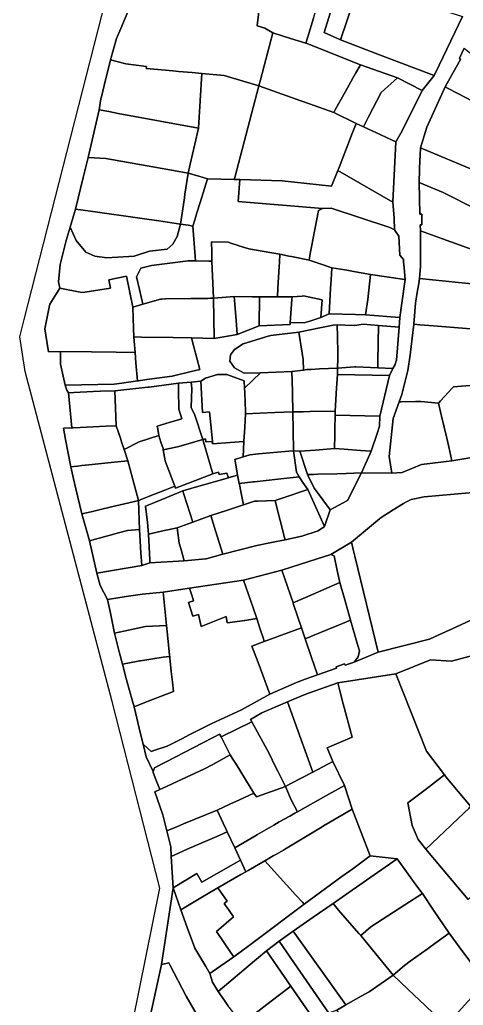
# Model space of a CAD drawing. Header units: inches. Extents: x 469561 to 471650, y 1000291 to 1003909.
# Drawn here: x 469951.7 to 470088.2, y 1001347.5 to 1001650.4 of the extents above; entities that cross this region are included whole.
import ezdxf

# ---------------------------------------------------------------- set-up
doc = ezdxf.new("R2010")
doc.units = ezdxf.units.IN
doc.header["$MEASUREMENT"] = 0
doc.layers.add('Gulele_10_08_New_Parcel', color=7, linetype='Continuous')

msp = doc.modelspace()

# ---------------------------------------------------------------- linework, layer by layer
at = {"layer": 'Gulele_10_08_New_Parcel'}
for points in [[(470045.3805, 1001646.4654), (470051.6345, 1001666.6238), (470052.2853, 1001668.7214), (470050.0815, 1001669.4051), (470047.9727, 1001670.0593), (470048.6618, 1001672.5565), (470048.9993, 1001673.7793), (470047.0043, 1001674.3328), (470045.7273, 1001674.6871), (470045.8158, 1001675.2166), (470047.015, 1001682.3926), (470049.2366, 1001681.8157), (470059.3911, 1001679.179), (470056.419, 1001673.1226), (470055.8382, 1001671.9391), (470058.3185, 1001671.2017), (470057.1242, 1001666.2566), (470055.9747, 1001661.4967), (470055.1293, 1001658.0793), (470054.1031, 1001655.0307), (470050.4753, 1001644.2532)], [(470039.7603, 1001643.1545), (470040.3658, 1001645.138), (470042.1121, 1001650.8593), (470047.9727, 1001670.0593), (470050.0815, 1001669.4051), (470052.2853, 1001668.7214), (470051.6345, 1001666.6238), (470045.3805, 1001646.4654), (470050.4753, 1001644.2532), (470062.4077, 1001639.6277), (470073.0172, 1001635.6121), (470079.2338, 1001633.2592), (470075.5893, 1001628.6793), (470067.9162, 1001632.4965), (470056.5396, 1001636.5397), (470040.4206, 1001642.9421)], [(470050.4753, 1001644.2532), (470054.1031, 1001655.0307), (470055.1293, 1001658.0793), (470055.9747, 1001661.4967), (470057.793, 1001660.9217), (470062.5038, 1001659.4321), (470087.9693, 1001651.3793), (470080.7851, 1001636.4771), (470079.2338, 1001633.2592), (470073.0172, 1001635.6121), (470062.4077, 1001639.6277)], [(470025.2807, 1001630.0619), (470025.7904, 1001631.9689), (470029.6494, 1001646.4069), (470035.0668, 1001644.6643), (470039.7603, 1001643.1545), (470040.4206, 1001642.9421), (470056.5396, 1001636.5397), (470055.4587, 1001634.6159), (470055.131, 1001634.0326), (470054.3744, 1001632.6859), (470051.9316, 1001628.3382), (470048.8619, 1001622.8746), (470048.3295, 1001621.9271), (470039.1478, 1001625.1677), (470038.1814, 1001625.5088)], [(470082.6625, 1001629.7179), (470085.1227, 1001634.1462), (470087.372, 1001638.195), (470086.9909, 1001638.623), (470088.4497, 1001641.6698), (470097.7011, 1001634.2831), (470102.9376, 1001631.8663), (470102.0808, 1001629.9923), (470098.9472, 1001623.1384), (470098.2445, 1001621.6013), (470089.1321, 1001626.3479), (470083.527, 1001629.2676)], [(469976.1593, 1001622.6793), (469976.7193, 1001626.0793), (469976.873, 1001626.6941), (469977.7431, 1001630.1751), (469979.7105, 1001638.0461), (469984.0245, 1001636.9676), (469984.358, 1001636.8842), (469990.7034, 1001635.9959), (469990.617, 1001635.3783), (469996.5842, 1001634.8573), (469998.8169, 1001634.6624), (470000.5494, 1001634.5111), (470004.7973, 1001634.1403), (470007.7223, 1001633.8849), (470006.7513, 1001617.1064), (469981.9923, 1001621.6167), (469979.1284, 1001622.1384)], [(470048.3295, 1001621.9271), (470048.8619, 1001622.8746), (470051.9316, 1001628.3382), (470054.3744, 1001632.6859), (470055.131, 1001634.0326), (470055.4587, 1001634.6159), (470056.5396, 1001636.5397), (470067.9162, 1001632.4965), (470062.9421, 1001628.0282), (470059.0491, 1001620.5085), (470057.4933, 1001617.5032), (470055.2591, 1001618.5375), (470054.8856, 1001618.7202), (470048.5986, 1001621.7955)], [(470003.5686, 1001603.2285), (470004.1995, 1001605.9794), (470005.6168, 1001612.1594), (470006.7513, 1001617.1064), (470007.7223, 1001633.8849), (470014.6593, 1001633.2793), (470025.2807, 1001630.0619), (470017.8793, 1001601.8793), (470017.6695, 1001601.3005), (470009.463, 1001601.5146), (470006.8705, 1001602.2684)], [(470057.4933, 1001617.5032), (470059.0491, 1001620.5085), (470062.9421, 1001628.0282), (470067.9162, 1001632.4965), (470075.5893, 1001628.6793), (470069.4198, 1001616.2779), (470067.4614, 1001612.8883), (470066.3547, 1001613.4007), (470062.8047, 1001615.0442)], [(470017.6695, 1001601.3005), (470017.8793, 1001601.8793), (470025.2807, 1001630.0619), (470038.1814, 1001625.5088), (470039.1478, 1001625.1677), (470048.3295, 1001621.9271), (470048.5986, 1001621.7955), (470054.8856, 1001618.7202), (470055.2591, 1001618.5375), (470054.0551, 1001615.4393), (470049.7839, 1001604.4481), (470049.6099, 1001604.0003), (470047.6593, 1001599.2793), (470032.5165, 1001600.9132), (470019.4949, 1001601.2529)], [(470075.0762, 1001611.0541), (470077.0231, 1001617.3648), (470082.6625, 1001629.7179), (470083.527, 1001629.2676), (470089.1321, 1001626.3479), (470098.2445, 1001621.6013), (470101.6668, 1001619.8185), (470111.3508, 1001614.7741), (470121.4739, 1001609.501), (470124.4211, 1001607.9658), (470106.8315, 1001597.6269), (470104.8891, 1001598.4482), (470101.7186, 1001599.7888), (470096.3565, 1001602.0561), (470091.1929, 1001604.2394), (470090.2149, 1001604.6529), (470076.9916, 1001610.2442)], [(469972.792, 1001608.0909), (469976.1593, 1001622.6793), (469979.1284, 1001622.1384), (469981.9923, 1001621.6167), (470006.7513, 1001617.1064), (470005.6168, 1001612.1594), (470004.1995, 1001605.9794), (470003.5686, 1001603.2285), (469997.3383, 1001604.347), (469984.5997, 1001606.6339), (469978.2193, 1001607.7793)], [(470049.6099, 1001604.0003), (470049.7839, 1001604.4481), (470054.0551, 1001615.4393), (470055.2591, 1001618.5375), (470057.4933, 1001617.5032), (470062.8047, 1001615.0442), (470066.3547, 1001613.4007), (470067.4614, 1001612.8883), (470066.4822, 1001594.2836)], [(470074.6062, 1001600.3795), (470074.6893, 1001604.3793), (470074.7175, 1001604.8666), (470074.9501, 1001608.8784), (470075.0762, 1001611.0541), (470076.9916, 1001610.2442), (470090.2149, 1001604.6529), (470091.1929, 1001604.2394), (470096.3565, 1001602.0561), (470101.7186, 1001599.7888), (470104.8891, 1001598.4482), (470106.8315, 1001597.6269), (470106.2714, 1001596.3708), (470102.1319, 1001587.0865), (470097.1328, 1001589.6194), (470092.1489, 1001592.1446), (470081.9912, 1001597.2912)], [(469968.9101, 1001592.2033), (469971.2708, 1001601.8649), (469972.792, 1001608.0909), (469978.2193, 1001607.7793), (469984.5997, 1001606.6339), (469997.3383, 1001604.347), (470003.5686, 1001603.2285), (470002.59, 1001596.7876), (470002.4138, 1001595.6284), (470001.1927, 1001587.5915), (469994.5019, 1001588.5473), (469989.4476, 1001589.2694), (469973.5062, 1001591.5467)], [(470001.1927, 1001587.5915), (470002.4138, 1001595.6284), (470002.59, 1001596.7876), (470003.5686, 1001603.2285), (470006.8705, 1001602.2684), (470009.463, 1001601.5146), (470007.241, 1001594.2459), (470006.2549, 1001591.0205), (470005.7113, 1001589.2422), (470005.0189, 1001586.9773), (470003.6104, 1001587.2034)], [(470005.0189, 1001586.9773), (470005.7113, 1001589.2422), (470006.2549, 1001591.0205), (470007.241, 1001594.2459), (470009.463, 1001601.5146), (470017.6695, 1001601.3005), (470019.4949, 1001601.2529), (470018.9556, 1001594.5092), (470044.8988, 1001592.3987), (470043.6279, 1001591.7909), (470042.5199, 1001585.8886), (470041.5287, 1001580.6083), (470041.132, 1001578.4954), (470040.7547, 1001576.4854), (470039.8761, 1001576.6641), (470035.402, 1001577.5741), (470034.5043, 1001577.7567), (470033.2435, 1001578.0132), (470031.7585, 1001578.3152), (470028.7193, 1001578.8417), (470022.1925, 1001579.9723), (470019.1658, 1001580.9452), (470018.9724, 1001581.0073), (470017.041, 1001581.6281), (470015.8654, 1001582.006), (470010.7434, 1001582.0814), (470010.7534, 1001581.6908), (470010.8121, 1001579.4039), (470010.8941, 1001576.2062), (470009.9688, 1001576.2163), (470005.8472, 1001576.261)], [(470018.9556, 1001594.5092), (470019.4949, 1001601.2529), (470032.5165, 1001600.9132), (470047.6593, 1001599.2793), (470049.6099, 1001604.0003), (470066.4822, 1001594.2836), (470066.9081, 1001589.5232), (470067.0557, 1001585.8234), (470065.5639, 1001586.4865), (470047.6062, 1001592.4539), (470044.8988, 1001592.3987)], [(470074.6062, 1001600.3795), (470081.9912, 1001597.2912), (470092.1489, 1001592.1446), (470097.1328, 1001589.6194), (470102.1319, 1001587.0865), (470101.8914, 1001586.5632), (470097.6604, 1001577.3588), (470092.9244, 1001579.0558), (470092.0863, 1001579.3561), (470081.8386, 1001583.0281), (470075.009, 1001585.4753), (470074.9582, 1001587.3534), (470075.4572, 1001587.3917), (470075.423, 1001590.6305), (470074.8691, 1001590.6514)], [(470040.7547, 1001576.4854), (470041.132, 1001578.4954), (470041.5287, 1001580.6083), (470042.5199, 1001585.8886), (470043.6279, 1001591.7909), (470044.8988, 1001592.3987), (470047.6062, 1001592.4539), (470065.5639, 1001586.4865), (470067.0557, 1001585.8234), (470068.3266, 1001583.8342), (470068.6762, 1001578.0641), (470069.7969, 1001576.7137), (470069.8609, 1001575.9471), (470070.0084, 1001574.1819), (470070.3093, 1001570.5793), (470069.5437, 1001570.686), (470059.6517, 1001572.0651), (470053.9331, 1001573.1373), (470053.4632, 1001573.2254), (470051.7197, 1001573.5104), (470047.7167, 1001574.1647), (470043.9167, 1001575.4314), (470043.2265, 1001575.6615)], [(469967.2665, 1001586.597), (469968.9101, 1001592.2033), (469973.5062, 1001591.5467), (469989.4476, 1001589.2694), (469994.5019, 1001588.5473), (470001.1927, 1001587.5915), (470000.1428, 1001583.779), (469998.8167, 1001581.4583), (469997.1038, 1001579.9112), (469991.6337, 1001579.3034), (469987.5423, 1001577.8949), (469986.9477, 1001577.6902), (469978.5937, 1001577.259), (469974.8364, 1001577.701), (469972.1289, 1001578.9166), (469969.1452, 1001582.5081)], [(469963.7055, 1001569.8174), (469964.2231, 1001575.1378), (469966.062, 1001582.5092), (469967.2665, 1001586.597), (469969.1452, 1001582.5081), (469972.1289, 1001578.9166), (469974.8364, 1001577.701), (469978.5937, 1001577.259), (469986.9477, 1001577.6902), (469987.5423, 1001577.8949), (469991.6337, 1001579.3034), (469997.1038, 1001579.9112), (469998.8167, 1001581.4583), (470000.1428, 1001583.779), (470001.1927, 1001587.5915), (470003.6104, 1001587.2034), (470005.0189, 1001586.9773), (470005.8472, 1001576.261), (470003.9644, 1001576.2815), (470003.5947, 1001576.2362), (469992.2894, 1001574.8504), (469988.9752, 1001574.0218), (469987.6947, 1001571.3855), (469988.5617, 1001567.5195), (469989.585, 1001562.9561), (469986.5893, 1001562.0793), (469984.6065, 1001571.6115), (469979.125, 1001570.4713), (469979.658, 1001567.9092), (469971.737, 1001566.7041), (469970.8224, 1001566.5649), (469964.0434, 1001567.9207)], [(470074.7405, 1001570.9068), (470075.0762, 1001574.6664), (470075.009, 1001585.4753), (470081.8386, 1001583.0281), (470092.0863, 1001579.3561), (470092.9244, 1001579.0558), (470097.6604, 1001577.3588), (470098.7549, 1001576.9666), (470097.2989, 1001574.7067), (470094.575, 1001568.7893), (470088.929, 1001569.3921), (470086.7703, 1001569.6225)], [(470010.7434, 1001582.0814), (470015.8654, 1001582.006), (470017.041, 1001581.6281), (470018.9724, 1001581.0073), (470019.1658, 1001580.9452), (470022.1925, 1001579.9723), (470028.7193, 1001578.8417), (470031.7585, 1001578.3152), (470031.6159, 1001575.831), (470031.5365, 1001574.4497), (470031.164, 1001567.9624), (470031.005, 1001565.1928), (470028.2558, 1001565.2009), (470025.5067, 1001565.2091), (470024.3312, 1001565.2205), (470023.1731, 1001565.2317), (470017.7484, 1001565.2844), (470013.9948, 1001564.9867), (470011.3793, 1001564.7793), (470010.8941, 1001576.2062), (470010.8121, 1001579.4039), (470010.7534, 1001581.6908)], [(470031.005, 1001565.1928), (470031.164, 1001567.9624), (470031.5365, 1001574.4497), (470031.6159, 1001575.831), (470031.7585, 1001578.3152), (470033.2435, 1001578.0132), (470034.5043, 1001577.7567), (470035.402, 1001577.5741), (470039.8761, 1001576.6641), (470040.7547, 1001576.4854), (470043.2265, 1001575.6615), (470043.9167, 1001575.4314), (470047.7167, 1001574.1647), (470047.5115, 1001570.412), (470047.3699, 1001567.823), (470046.9432, 1001560.0197), (470044.4127, 1001558.882), (470044.7893, 1001564.3052), (470039.0593, 1001565.4793), (470038.6656, 1001565.4458), (470035.5293, 1001565.1793), (470034.8781, 1001565.1812)], [(469987.6947, 1001571.3855), (469988.9752, 1001574.0218), (469992.2894, 1001574.8504), (470003.5947, 1001576.2362), (470003.9644, 1001576.2815), (470005.8472, 1001576.261), (470009.9688, 1001576.2163), (470010.8941, 1001576.2062), (470011.3793, 1001564.7793), (470010.3149, 1001564.7639), (470009.5971, 1001564.7534), (470006.0931, 1001564.7026), (470005.6856, 1001564.6967), (470004.4879, 1001564.6793), (470004.4205, 1001564.6783), (469996.5955, 1001564.5647), (469995.5021, 1001564.5489), (469995.0024, 1001564.5416), (469989.585, 1001562.9561), (469988.5617, 1001567.5195)], [(469959.4487, 1001555.3418), (469960.8538, 1001562.019), (469961.0573, 1001562.9861), (469964.0434, 1001567.9207), (469970.8224, 1001566.5649), (469971.737, 1001566.7041), (469979.658, 1001567.9092), (469979.125, 1001570.4713), (469984.6065, 1001571.6115), (469986.5893, 1001562.0793), (469986.7979, 1001555.4627), (469986.8793, 1001552.8793), (469986.9771, 1001551.634), (469987.2536, 1001548.1117), (469981.4237, 1001548.1879), (469973.867, 1001548.2867), (469964.2693, 1001548.4121), (469960.5785, 1001548.3368), (469959.7578, 1001553.4254)], [(470046.9432, 1001560.0197), (470047.3699, 1001567.823), (470047.5115, 1001570.412), (470047.7167, 1001574.1647), (470051.7197, 1001573.5104), (470053.4632, 1001573.2254), (470053.9331, 1001573.1373), (470059.6517, 1001572.0651), (470058.8793, 1001564.3793), (470058.1598, 1001559.6881), (470055.0137, 1001559.7811)], [(470058.1598, 1001559.6881), (470058.8793, 1001564.3793), (470059.6517, 1001572.0651), (470069.5437, 1001570.686), (470070.3093, 1001570.5793), (470069.3093, 1001563.2793), (470068.704, 1001558.8606)], [(470072.995, 1001556.8082), (470073.532, 1001563.3204), (470074.0481, 1001566.5603), (470074.4797, 1001569.2694), (470074.7405, 1001570.9068), (470086.7703, 1001569.6225), (470088.929, 1001569.3921), (470094.575, 1001568.7893), (470091.8683, 1001563.2765), (470091.743, 1001555.312), (470079.0402, 1001556.3257), (470074.8137, 1001556.6631)], [(470011.3793, 1001564.7793), (470013.9948, 1001564.9867), (470017.7484, 1001565.2844), (470018.3255, 1001558.0848), (470018.6816, 1001553.6421), (470011.5593, 1001552.3793)], [(470017.7484, 1001565.2844), (470023.1731, 1001565.2317), (470024.3312, 1001565.2205), (470025.5067, 1001565.2091), (470025.4204, 1001556.3201), (470018.6816, 1001553.6421), (470018.3255, 1001558.0848)], [(470025.4204, 1001556.3201), (470025.5067, 1001565.2091), (470028.2558, 1001565.2009), (470031.005, 1001565.1928), (470034.8781, 1001565.1812), (470035.5293, 1001565.1793), (470035.4704, 1001564.3569), (470034.9642, 1001557.2864), (470034.922, 1001556.6976)], [(470034.9642, 1001557.2864), (470035.4704, 1001564.3569), (470035.5293, 1001565.1793), (470038.6656, 1001565.4458), (470039.0593, 1001565.4793), (470044.7893, 1001564.3052), (470044.4127, 1001558.882), (470041.0423, 1001557.7826), (470039.5888, 1001557.3085), (470039.4993, 1001557.2793)], [(469986.5893, 1001562.0793), (469989.585, 1001562.9561), (469995.0024, 1001564.5416), (469995.5021, 1001564.5489), (469996.5955, 1001564.5647), (470004.4205, 1001564.6783), (470004.4879, 1001564.6793), (470005.6856, 1001564.6967), (470006.0931, 1001564.7026), (470009.5971, 1001564.7534), (470010.3149, 1001564.7639), (470011.3793, 1001564.7793), (470011.5593, 1001552.3793), (470004.567, 1001552.6302), (469998.9089, 1001552.7099), (469989.182, 1001552.8469), (469986.8793, 1001552.8793), (469986.7979, 1001555.4627)], [(469965.7758, 1001538.0929), (469980.8292, 1001538.3863), (469983.1537, 1001538.7109), (469987.9393, 1001539.3793), (469988.3056, 1001539.4304), (469990.8958, 1001539.7919), (469998.6918, 1001540.8799), (470004.4409, 1001542.2658), (470007.128, 1001542.9136), (470005.2984, 1001549.8554), (470004.567, 1001552.6302), (470011.5593, 1001552.3793), (470018.6816, 1001553.6421), (470025.4204, 1001556.3201), (470034.922, 1001556.6976), (470034.9642, 1001557.2864), (470039.4993, 1001557.2793), (470039.5888, 1001557.3085), (470041.0423, 1001557.7826), (470044.4127, 1001558.882), (470046.9432, 1001560.0197), (470055.0137, 1001559.7811), (470058.1598, 1001559.6881), (470068.704, 1001558.8606), (470068.4371, 1001555.9308), (470062.0977, 1001556.4449), (470057.3912, 1001556.8265), (470054.7893, 1001556.3729), (470051.8187, 1001556.4954), (470049.4296, 1001556.5939), (470048.1893, 1001556.4793), (470044.5647, 1001555.7617), (470037.6052, 1001554.3837), (470029.0293, 1001553.3793), (470028.2105, 1001553.1297), (470020.4993, 1001550.7793), (470017.7689, 1001549.0241), (470016.5533, 1001547.4217), (470016.4483, 1001546.4768), (470016.3323, 1001545.4325), (470017.7689, 1001543.4434), (470020.8093, 1001541.7793), (470025.7808, 1001541.841), (470020.8907, 1001537.19), (470020.8079, 1001539.3546), (470015.4483, 1001541.3437), (470012.575, 1001541.3437), (470008.873, 1001540.2386), (470007.4916, 1001539.2993), (470004.4527, 1001539.023), (470000.5593, 1001538.6793), (469991.5893, 1001537.4793), (469991.1118, 1001537.4298), (469980.9693, 1001536.3793), (469976.602, 1001536.1888), (469974.3835, 1001536.0919), (469968.3556, 1001535.8288), (469966.7694, 1001535.7596), (469966.2313, 1001536.5505)], [(470037.6052, 1001554.3837), (470044.5647, 1001555.7617), (470048.1893, 1001556.4793), (470049.4296, 1001556.5939), (470049.5135, 1001552.9316), (470049.6255, 1001548.0471), (470049.5968, 1001546.2206), (470049.5401, 1001543.3329), (470044.003, 1001543.0415), (470041.3624, 1001542.9025), (470040.0917, 1001542.8356), (470039.0916, 1001542.7152), (470038.9313, 1001545.9298)], [(470049.4296, 1001556.5939), (470051.8187, 1001556.4954), (470054.7893, 1001556.3729), (470057.3912, 1001556.8265), (470062.0977, 1001556.4449), (470061.9487, 1001545.3989), (470061.9214, 1001543.374), (470055.1593, 1001543.6793), (470054.8379, 1001543.6595), (470049.5401, 1001543.3329), (470049.5968, 1001546.2206), (470049.6255, 1001548.0471), (470049.5135, 1001552.9316)], [(470061.9214, 1001543.374), (470061.9487, 1001545.3989), (470062.0977, 1001556.4449), (470068.4371, 1001555.9308), (470067.6083, 1001545.7088), (470067.486, 1001545.2194), (470067.2768, 1001544.3827), (470066.5032, 1001543.1671)], [(470068.4839, 1001532.9485), (470069.2934, 1001535.2383), (470071.1351, 1001542.6012), (470071.8856, 1001547.2807), (470071.9885, 1001548.1641), (470072.995, 1001556.8082), (470074.8137, 1001556.6631), (470079.0402, 1001556.3257), (470091.743, 1001555.312), (470091.5694, 1001544.2745), (470091.5138, 1001538.0515), (470087.6129, 1001537.775), (470086.5246, 1001537.6979), (470085.17, 1001537.6019), (470084.8517, 1001537.2529), (470081.199, 1001533.2478), (470080.5893, 1001532.5793), (470075.1293, 1001533.0793), (470073.4564, 1001533.0464), (470069.1199, 1001532.961)], [(470016.3323, 1001545.4325), (470016.4483, 1001546.4768), (470016.5533, 1001547.4217), (470017.7689, 1001549.0241), (470020.4993, 1001550.7793), (470028.2105, 1001553.1297), (470029.0293, 1001553.3793), (470037.6052, 1001554.3837), (470038.9313, 1001545.9298), (470039.0916, 1001542.7152), (470035.4693, 1001542.2793), (470025.7808, 1001541.841), (470020.8093, 1001541.7793), (470017.7689, 1001543.4434)], [(469986.8793, 1001552.8793), (469989.182, 1001552.8469), (469998.9089, 1001552.7099), (470004.567, 1001552.6302), (470005.2984, 1001549.8554), (470007.128, 1001542.9136), (470004.4409, 1001542.2658), (469998.6918, 1001540.8799), (469990.8958, 1001539.7919), (469988.3056, 1001539.4304), (469987.9393, 1001539.3793), (469987.5059, 1001544.8988), (469987.2536, 1001548.1117), (469986.9771, 1001551.634)], [(469964.2693, 1001544.4953), (469964.2693, 1001545.3973), (469964.2693, 1001547.9106), (469964.2693, 1001548.4121), (469973.867, 1001548.2867), (469981.4237, 1001548.1879), (469987.2536, 1001548.1117), (469987.5059, 1001544.8988), (469987.9393, 1001539.3793), (469983.1537, 1001538.7109), (469980.8292, 1001538.3863), (469965.7758, 1001538.0929)], [(470007.4916, 1001539.2993), (470008.873, 1001540.2386), (470012.575, 1001541.3437), (470015.4483, 1001541.3437), (470020.8079, 1001539.3546), (470020.8907, 1001537.19), (470020.9478, 1001535.6973), (470021.1676, 1001529.9519), (470021.1947, 1001529.243), (470020.9633, 1001525.1784), (470020.71, 1001520.73), (470016.5233, 1001520.4193), (470011.0832, 1001520.0156), (470011.0268, 1001520.7752), (470010.942, 1001521.918), (470010.1438, 1001529.9061), (470007.9385, 1001529.6857)], [(470020.8907, 1001537.19), (470025.7808, 1001541.841), (470035.4693, 1001542.2793), (470035.6203, 1001536.2733), (470035.6398, 1001535.4972), (470035.7818, 1001529.8508), (470030.2727, 1001529.6213), (470025.6472, 1001529.4285), (470021.1947, 1001529.243), (470021.1676, 1001529.9519), (470020.9478, 1001535.6973)], [(470035.4693, 1001542.2793), (470039.0916, 1001542.7152), (470040.0917, 1001542.8356), (470041.3624, 1001542.9025), (470044.003, 1001543.0415), (470049.5401, 1001543.3329), (470049.4849, 1001541.3437), (470049.242, 1001537.1204), (470048.8393, 1001530.1197), (470040.9979, 1001529.9582), (470038.9693, 1001529.9164), (470035.7818, 1001529.8508), (470035.6398, 1001535.4972), (470035.6203, 1001536.2733)], [(470048.7666, 1001528.8563), (470048.8393, 1001530.1197), (470049.242, 1001537.1204), (470049.4849, 1001541.3437), (470065.5086, 1001541.0122), (470062.5801, 1001528.58)], [(470049.4849, 1001541.3437), (470049.5401, 1001543.3329), (470054.8379, 1001543.6595), (470055.1593, 1001543.6793), (470061.9214, 1001543.374), (470066.5032, 1001543.1671), (470065.5086, 1001541.0122)], [(469980.9693, 1001536.3793), (469991.1118, 1001537.4298), (469991.5893, 1001537.4793), (470000.5593, 1001538.6793), (470000.5922, 1001536.5855), (470000.684, 1001530.7349), (470001.6347, 1001527.6959), (469999.1754, 1001526.9831), (469997.0346, 1001526.3625), (469994.7154, 1001525.6903), (469994.0096, 1001525.4857), (469994.1862, 1001524.5499), (469994.5621, 1001522.5573), (469988.5035, 1001520.6219), (469983.8304, 1001518.3357), (469983.0595, 1001520.6811), (469982.7101, 1001521.7443), (469981.4392, 1001525.6111), (469981.2005, 1001531.0815)], [(469994.0096, 1001525.4857), (469994.7154, 1001525.6903), (469997.0346, 1001526.3625), (469999.1754, 1001526.9831), (470001.6347, 1001527.6959), (470000.684, 1001530.7349), (470000.5922, 1001536.5855), (470000.5593, 1001538.6793), (470004.4527, 1001539.023), (470004.6752, 1001537.0447), (470004.5317, 1001531.1676), (470005.5975, 1001528.8445), (470008.0293, 1001521.3793), (470001.3791, 1001519.3924), (470000.3054, 1001519.1541), (469995.8983, 1001518.1759), (469995.833, 1001518.579), (469995.1975, 1001520.5681), (469994.5621, 1001522.5573), (469994.1862, 1001524.5499)], [(470004.4527, 1001539.023), (470007.4916, 1001539.2993), (470007.9385, 1001529.6857), (470010.1438, 1001529.9061), (470010.942, 1001521.918), (470011.0268, 1001520.7752), (470009.0416, 1001520.6938), (470008.8871, 1001521.5341), (470008.0293, 1001521.3793), (470005.5975, 1001528.8445), (470004.5317, 1001531.1676), (470004.6752, 1001537.0447)], [(470080.5893, 1001532.5793), (470081.199, 1001533.2478), (470084.8517, 1001537.2529), (470085.17, 1001537.6019), (470086.5246, 1001537.6979), (470087.6129, 1001537.775), (470091.5138, 1001538.0515), (470095.9878, 1001533.9993), (470104.9482, 1001523.6335), (470110.548, 1001519.1457), (470084.696, 1001514.7919), (470083.7193, 1001519.0793), (470083.0932, 1001521.7798), (470081.5248, 1001528.5444)], [(469966.7694, 1001535.7596), (469968.3556, 1001535.8288), (469974.3835, 1001536.0919), (469976.602, 1001536.1888), (469980.9693, 1001536.3793), (469981.2005, 1001531.0815), (469981.4392, 1001525.6111), (469978.3708, 1001525.465), (469968.2843, 1001524.9847), (469967.8124, 1001524.9622)], [(470065.4512, 1001516.1028), (470066.6634, 1001527.7992), (470068.4839, 1001532.9485), (470069.1199, 1001532.961), (470073.4564, 1001533.0464), (470075.1293, 1001533.0793), (470080.5893, 1001532.5793), (470081.5248, 1001528.5444), (470083.0932, 1001521.7798), (470083.7193, 1001519.0793), (470084.696, 1001514.7919), (470075.3078, 1001513.6506), (470069.3868, 1001511.2488), (470066.1964, 1001510.9971)], [(470020.4421, 1001516.0241), (470020.71, 1001520.73), (470020.9633, 1001525.1784), (470021.1947, 1001529.243), (470025.6472, 1001529.4285), (470030.2727, 1001529.6213), (470035.7818, 1001529.8508), (470035.8553, 1001524.2616), (470035.9393, 1001517.8793), (470034.5218, 1001517.7548), (470025.1971, 1001516.9354), (470022.5208, 1001516.7003)], [(470035.7818, 1001529.8508), (470038.9693, 1001529.9164), (470040.9979, 1001529.9582), (470048.8393, 1001530.1197), (470048.7666, 1001528.8563), (470048.709, 1001524.5425), (470048.6847, 1001522.7291), (470048.6293, 1001518.5793), (470042.7366, 1001518.1395), (470037.9093, 1001517.7793), (470035.9393, 1001517.8793), (470035.8553, 1001524.2616)], [(470048.6293, 1001518.5793), (470048.6847, 1001522.7291), (470048.709, 1001524.5425), (470048.7666, 1001528.8563), (470062.5801, 1001528.58), (470062.4431, 1001525.4871), (470061.6888, 1001523.2167), (470059.8727, 1001517.7501), (470056.5784, 1001517.9931), (470051.539, 1001518.3647)], [(469965.1944, 1001524.8375), (469967.8124, 1001524.9622), (469968.2843, 1001524.9847), (469978.3708, 1001525.465), (469981.4392, 1001525.6111), (469982.7101, 1001521.7443), (469983.0595, 1001520.6811), (469983.8304, 1001518.3357), (469983.9473, 1001517.98), (469984.9993, 1001514.7793), (469980.8433, 1001514.3608), (469973.9885, 1001513.6706), (469970.8532, 1001513.3548), (469969.4694, 1001513.2155), (469967.4599, 1001513.0131), (469965.8509, 1001521.4109)], [(469983.8304, 1001518.3357), (469988.5035, 1001520.6219), (469994.5621, 1001522.5573), (469995.1975, 1001520.5681), (469995.833, 1001518.579), (469995.8983, 1001518.1759), (469996.4393, 1001514.8345), (469996.5669, 1001514.5047), (469999.4798, 1001506.9756), (469996.3757, 1001505.7747), (469991.3643, 1001503.8358), (469990.1715, 1001503.3743), (469988.2355, 1001502.6253), (469986.4173, 1001509.4537), (469984.9993, 1001514.7793), (469983.9473, 1001517.98)], [(469995.8983, 1001518.1759), (470000.3054, 1001519.1541), (470001.3791, 1001519.3924), (470008.0293, 1001521.3793), (470011.1937, 1001510.7881), (469999.6455, 1001506.3678), (469999.4798, 1001506.9756), (469996.5669, 1001514.5047), (469996.4393, 1001514.8345)], [(470008.0293, 1001521.3793), (470008.8871, 1001521.5341), (470009.0416, 1001520.6938), (470011.0268, 1001520.7752), (470011.0832, 1001520.0156), (470016.5233, 1001520.4193), (470020.71, 1001520.73), (470020.4421, 1001516.0241), (470017.9347, 1001515.2085), (470018.001, 1001514.8238), (470018.7635, 1001510.4013), (470016.1476, 1001509.6542), (470015.9231, 1001509.5901), (470015.4631, 1001511.067), (470013.1093, 1001510.5843), (470012.9066, 1001511.2854), (470011.1937, 1001510.7881)], [(470017.9347, 1001515.2085), (470020.4421, 1001516.0241), (470022.5208, 1001516.7003), (470025.1971, 1001516.9354), (470034.5218, 1001517.7548), (470035.9393, 1001517.8793), (470036.8793, 1001511.3793), (470037.6962, 1001509.8737), (470031.1379, 1001509.1576), (470024.0002, 1001508.3781), (470023.5606, 1001508.3301), (470019.2717, 1001507.8618), (470018.7635, 1001510.4013), (470018.001, 1001514.8238)], [(470035.9393, 1001517.8793), (470037.9093, 1001517.7793), (470040.3093, 1001510.5793), (470042.367, 1001506.4043), (470043.8489, 1001504.3234), (470047.2747, 1001499.7925), (470045.5066, 1001494.6539), (470042.3436, 1001501.66), (470040.3679, 1001506.0362), (470038.861, 1001508.2007), (470037.6962, 1001509.8737), (470036.8793, 1001511.3793)], [(470037.9093, 1001517.7793), (470042.7366, 1001518.1395), (470048.6293, 1001518.5793), (470051.539, 1001518.3647), (470056.5784, 1001517.9931), (470059.8727, 1001517.7501), (470056.8393, 1001511.0793), (470052.1655, 1001510.9379), (470049.3374, 1001510.8524), (470043.4208, 1001510.6734), (470042.2388, 1001510.6377), (470040.3093, 1001510.5793)], [(469967.4599, 1001513.0131), (469969.4694, 1001513.2155), (469970.8532, 1001513.3548), (469973.9885, 1001513.6706), (469980.8433, 1001514.3608), (469984.9993, 1001514.7793), (469986.4173, 1001509.4537), (469988.2355, 1001502.6253), (469986.6851, 1001502.2558), (469979.9894, 1001500.66), (469976.1828, 1001499.7528), (469973.7194, 1001499.1657), (469970.8393, 1001498.4793), (469969.0492, 1001506.178), (469968.3179, 1001509.3229)], [(469988.2355, 1001502.6253), (469990.1715, 1001503.3743), (469991.3643, 1001503.8358), (469996.3757, 1001505.7747), (469999.4798, 1001506.9756), (469999.6455, 1001506.3678), (470011.1937, 1001510.7881), (470012.9066, 1001511.2854), (470013.1093, 1001510.5843), (470015.4631, 1001511.067), (470015.9231, 1001509.5901), (470011.9798, 1001508.4639), (470010.5815, 1001508.0646), (470006.8747, 1001507.006), (470001.8793, 1001505.5793), (469993.4896, 1001502.095), (469990.4733, 1001500.8423), (469991.0191, 1001495.8491), (469991.4093, 1001492.2793), (469991.7579, 1001484.3773), (469991.7994, 1001483.4373), (469989.2853, 1001482.6233), (469989.0524, 1001486.5043), (469988.6222, 1001493.6741), (469988.4963, 1001496.5888)], [(470040.3093, 1001510.5793), (470042.2388, 1001510.6377), (470043.4208, 1001510.6734), (470049.3374, 1001510.8524), (470052.1655, 1001510.9379), (470056.8393, 1001511.0793), (470052.5893, 1001502.5793), (470047.2747, 1001499.7925), (470043.8489, 1001504.3234), (470042.367, 1001506.4043)], [(470001.8793, 1001505.5793), (470006.8747, 1001507.006), (470010.5815, 1001508.0646), (470011.9798, 1001508.4639), (470015.9231, 1001509.5901), (470016.1476, 1001509.6542), (470018.7635, 1001510.4013), (470019.2717, 1001507.8618), (470019.4145, 1001507.1483), (470019.5531, 1001506.4554), (470020.5901, 1001501.2732), (470019.6827, 1001500.9735), (470015.6176, 1001499.6309), (470012.7942, 1001498.6984), (470010.5859, 1001497.9691), (470005.0192, 1001495.9852), (470002.194, 1001504.6178)], [(470019.2717, 1001507.8618), (470023.5606, 1001508.3301), (470024.0002, 1001508.3781), (470031.1379, 1001509.1576), (470037.6962, 1001509.8737), (470038.861, 1001508.2007), (470040.3679, 1001506.0362), (470032.457, 1001503.3093), (470031.2156, 1001502.8814), (470030.3393, 1001502.5793), (470025.0332, 1001502.4135), (470023.9393, 1001502.3793), (470020.5901, 1001501.2732), (470019.5531, 1001506.4554), (470019.4145, 1001507.1483)], [(469990.4733, 1001500.8423), (469993.4896, 1001502.095), (470001.8793, 1001505.5793), (470002.194, 1001504.6178), (470005.0192, 1001495.9852), (470003.543, 1001495.4591), (470000.1981, 1001494.2671), (469997.2724, 1001493.6054), (469996.7225, 1001493.481), (469991.4093, 1001492.2793), (469991.0191, 1001495.8491)], [(470030.3393, 1001502.5793), (470031.2156, 1001502.8814), (470032.457, 1001503.3093), (470040.3679, 1001506.0362), (470042.3436, 1001501.66), (470045.5066, 1001494.6539), (470043.5727, 1001493.2725), (470038.4893, 1001491.6149), (470033.4059, 1001490.5651), (470033.2365, 1001491.2288), (470031.8923, 1001496.4951), (470031.2939, 1001498.8396)], [(470053.8393, 1001489.7793), (470062.4105, 1001496.9839), (470062.6277, 1001497.1665), (470066.6731, 1001499.7444), (470069.8131, 1001501.7454), (470070.9224, 1001502.3169), (470072.1377, 1001502.943), (470076.1531, 1001503.7883), (470099.259, 1001505.8312), (470105.6629, 1001487.7719), (470102.7493, 1001481.6793), (470098.4393, 1001474.3793), (470090.5293, 1001465.8793), (470084.7837, 1001463.2206), (470080.675, 1001461.3193), (470077.7793, 1001459.9793), (470062.0593, 1001455.9793), (470054.8705, 1001485.5391), (470054.37, 1001487.5973)], [(469970.8393, 1001498.4793), (469973.7194, 1001499.1657), (469976.1828, 1001499.7528), (469979.9894, 1001500.66), (469986.6851, 1001502.2558), (469988.2355, 1001502.6253), (469988.4963, 1001496.5888), (469988.6222, 1001493.6741), (469984.9393, 1001493.3793), (469982.1558, 1001492.633), (469979.5421, 1001491.9322), (469978.0492, 1001491.5319), (469973.2616, 1001490.2483), (469972.5164, 1001492.7804)], [(470010.5859, 1001497.9691), (470012.7942, 1001498.6984), (470015.6176, 1001499.6309), (470019.6827, 1001500.9735), (470020.5901, 1001501.2732), (470023.9393, 1001502.3793), (470025.0332, 1001502.4135), (470030.3393, 1001502.5793), (470031.2939, 1001498.8396), (470031.8923, 1001496.4951), (470033.2365, 1001491.2288), (470033.4059, 1001490.5651), (470029.2266, 1001489.7186), (470024.6757, 1001488.7969), (470014.2327, 1001486.0895), (470012.0115, 1001493.3251)], [(470000.1981, 1001494.2671), (470003.543, 1001495.4591), (470005.0192, 1001495.9852), (470010.5859, 1001497.9691), (470012.0115, 1001493.3251), (470014.2327, 1001486.0895), (470009.094, 1001484.7081), (470008.8832, 1001484.6891), (470005.7235, 1001484.4042), (470002.353, 1001484.1003), (470001.4633, 1001487.1826), (470000.8059, 1001489.46)], [(469973.2616, 1001490.2483), (469978.0492, 1001491.5319), (469979.5421, 1001491.9322), (469982.1558, 1001492.633), (469984.9393, 1001493.3793), (469988.6222, 1001493.6741), (469989.0524, 1001486.5043), (469989.2853, 1001482.6233), (469975.4717, 1001480.3026)], [(469991.4093, 1001492.2793), (469996.7225, 1001493.481), (469997.2724, 1001493.6054), (470000.1981, 1001494.2671), (470000.8059, 1001489.46), (470001.4633, 1001487.1826), (470002.353, 1001484.1003), (469991.7994, 1001483.4373), (469991.7579, 1001484.3773)], [(470047.4619, 1001486.0119), (470053.8393, 1001489.7793), (470054.37, 1001487.5973), (470054.8705, 1001485.5391), (470062.0593, 1001455.9793), (470054.6293, 1001452.9793), (470055.8793, 1001454.5793), (470056.3093, 1001456.3793), (470055.6893, 1001458.3793), (470053.5423, 1001465.8785), (470051.9572, 1001471.4149), (470050.2511, 1001477.3742), (470049.4362, 1001481.1269), (470048.4693, 1001485.5793)], [(470032.3493, 1001481.1791), (470040.6524, 1001483.8343), (470047.4619, 1001486.0119), (470048.4693, 1001485.5793), (470049.4362, 1001481.1269), (470050.2511, 1001477.3742), (470043.6274, 1001474.531), (470042.7279, 1001474.1449), (470035.8306, 1001471.1842), (470033.2575, 1001478.5716)], [(470020.5873, 1001478.1216), (470032.3493, 1001481.1791), (470033.2575, 1001478.5716), (470035.8306, 1001471.1842), (470035.9987, 1001470.6782), (470038.3808, 1001463.5087), (470026.9879, 1001459.2805), (470026.7303, 1001460.0617), (470025.6492, 1001463.3412), (470024.6576, 1001466.3489), (470023.4587, 1001469.9855)], [(470003.7086, 1001471.2755), (470005.2327, 1001471.7448), (470004.7667, 1001473.2581), (470004.0256, 1001475.6645), (470020.5873, 1001478.1216), (470023.4587, 1001469.9855), (470024.6576, 1001466.3489), (470020.9818, 1001465.7183), (470015.5728, 1001465.0118), (470015.2983, 1001467.0032), (470007.5568, 1001463.9246), (470006.771, 1001467.5722), (470005.0155, 1001467.0317)], [(470035.8306, 1001471.1842), (470042.7279, 1001474.1449), (470043.6274, 1001474.531), (470050.2511, 1001477.3742), (470051.9572, 1001471.4149), (470053.5423, 1001465.8785), (470049.7805, 1001464.3267), (470046.0293, 1001462.7793), (470039.5159, 1001460.0924), (470038.3808, 1001463.5087), (470035.9987, 1001470.6782)], [(469978.7608, 1001472.2045), (469984.4728, 1001473.0721), (469989.5082, 1001473.837), (469995.8341, 1001474.4492), (469996.9, 1001464.2355), (469990.4693, 1001463.8793), (469980.9375, 1001461.8653), (469979.5485, 1001468.4628)], [(469986.9233, 1001439.2142), (469989.2556, 1001440.113), (469992.0855, 1001441.2034), (469999.0059, 1001443.8702), (469998.7104, 1001446.7512), (469998.3695, 1001450.075), (469997.9381, 1001454.2817), (469997.894, 1001454.7116), (469997.8565, 1001455.0708), (469997.3143, 1001460.2665), (469996.9, 1001464.2355), (469995.8341, 1001474.4492), (470004.0256, 1001475.6645), (470004.7667, 1001473.2581), (470005.2327, 1001471.7448), (470003.7086, 1001471.2755), (470005.0155, 1001467.0317), (470006.771, 1001467.5722), (470007.5568, 1001463.9246), (470015.2983, 1001467.0032), (470015.5728, 1001465.0118), (470020.9818, 1001465.7183), (470024.6576, 1001466.3489), (470025.6492, 1001463.3412), (470026.7303, 1001460.0617), (470026.9879, 1001459.2805), (470023.1787, 1001457.8521), (470025.0544, 1001452.8502), (470028.7248, 1001443.0622), (470019.9325, 1001438.3084), (470010.5901, 1001433.948), (470004.1015, 1001430.6469), (470001.5895, 1001429.3688), (469997.0893, 1001427.0793), (469993.6514, 1001425.9595), (469992.161, 1001425.474), (469989.7122, 1001427.7187), (469988.9519, 1001430.8526)], [(470039.5159, 1001460.0924), (470046.0293, 1001462.7793), (470049.7805, 1001464.3267), (470053.5423, 1001465.8785), (470055.6893, 1001458.3793), (470056.3093, 1001456.3793), (470055.8793, 1001454.5793), (470054.6293, 1001452.9793), (470051.9018, 1001452.0331), (470051.665, 1001452.4197), (470049.0578, 1001451.527), (470049.2024, 1001451.0967), (470043.381, 1001449.0773), (470041.6447, 1001454.0255)], [(469980.9375, 1001461.8653), (469990.4693, 1001463.8793), (469996.9, 1001464.2355), (469997.3143, 1001460.2665), (469997.8565, 1001455.0708), (469997.894, 1001454.7116), (469995.8522, 1001454.4523), (469988.8633, 1001453.3329), (469988.6239, 1001453.2946), (469988.154, 1001453.2103), (469983.3182, 1001452.3423), (469982.3848, 1001456.0761)], [(470023.1787, 1001457.8521), (470026.9879, 1001459.2805), (470038.3808, 1001463.5087), (470039.5159, 1001460.0924), (470041.6447, 1001454.0255), (470043.381, 1001449.0773), (470039.541, 1001447.6626), (470036.9189, 1001446.6966), (470028.7248, 1001443.0622), (470025.0544, 1001452.8502)], [(469983.3182, 1001452.3423), (469988.154, 1001453.2103), (469988.6239, 1001453.2946), (469988.8633, 1001453.3329), (469995.8522, 1001454.4523), (469997.894, 1001454.7116), (469997.9381, 1001454.2817), (469998.3695, 1001450.075), (469998.7104, 1001446.7512), (469999.0059, 1001443.8702), (469992.0855, 1001441.2034), (469989.2556, 1001440.113), (469986.9233, 1001439.2142), (469986.4356, 1001440.9901), (469985.5349, 1001444.2699), (469984.6428, 1001447.5186)], [(470034.0936, 1001440.7267), (470038.7007, 1001442.6911), (470040.58, 1001443.355), (470042.6514, 1001444.0868), (470049.5755, 1001446.5328), (470050.2235, 1001444.1182), (470051.2934, 1001440.1313), (470054.0542, 1001429.8431), (470046.3549, 1001426.5808), (470048.116, 1001422.4245), (470041.9035, 1001419.139), (470040.4657, 1001423.1132)], [(470022.7913, 1001435.2643), (470026.2218, 1001437.3702), (470034.0936, 1001440.7267), (470040.4657, 1001423.1132), (470041.9035, 1001419.139), (470035.1843, 1001415.5856), (470033.4635, 1001414.6756), (470031.1376, 1001419.3765), (470030.444, 1001420.7784), (470028.3337, 1001425.0436), (470023.1592, 1001434.5859)], [(470013.6954, 1001429.9353), (470023.1592, 1001434.5859), (470028.3337, 1001425.0436), (470030.444, 1001420.7784), (470031.1376, 1001419.3765), (470033.4635, 1001414.6756), (470024.5874, 1001411.5056), (470023.8126, 1001412.7031), (470021.225, 1001416.8723), (470018.3217, 1001421.5503), (470017.1303, 1001423.4701), (470016.5294, 1001424.4382), (470015.7754, 1001425.9008), (470015.2595, 1001426.9014)], [(469992.7464, 1001419.325), (469993.2493, 1001420.4968), (469999.8093, 1001423.8793), (470007.8313, 1001428.0157), (470011.4776, 1001429.8958), (470013.2458, 1001430.8075), (470013.6954, 1001429.9353), (470015.2595, 1001426.9014), (470015.7754, 1001425.9008), (470016.5294, 1001424.4382), (470011.1834, 1001421.5146), (470008.5965, 1001420.0999), (470003.0726, 1001417.5504), (469995.7604, 1001414.1755), (469994.8597, 1001413.7598), (469993.6661, 1001416.903), (469992.8459, 1001419.0629)], [(469993.3099, 1001413.1258), (469994.8597, 1001413.7598), (469995.7604, 1001414.1755), (470003.0726, 1001417.5504), (470008.5965, 1001420.0999), (470011.1834, 1001421.5146), (470016.5294, 1001424.4382), (470017.1303, 1001423.4701), (470018.3217, 1001421.5503), (470021.225, 1001416.8723), (470023.8126, 1001412.7031), (470019.3481, 1001410.6511), (470016.3891, 1001409.2911), (470012.4709, 1001407.4902), (470009.1954, 1001406.1353), (470002.0863, 1001403.1947), (470000.277, 1001402.4463), (469996.9731, 1001401.0797), (469995.7755, 1001406.0109)], [(470033.4635, 1001414.6756), (470035.1843, 1001415.5856), (470041.9035, 1001419.139), (470048.116, 1001422.4245), (470051.6383, 1001415.0278), (470045.9668, 1001411.8613), (470037.1808, 1001406.9559), (470035.242, 1001410.6346)], [(470071.1631, 1001409.708), (470071.5605, 1001410.0105), (470072.3988, 1001410.6485), (470074.7967, 1001412.4736), (470076.8655, 1001414.0482), (470082.405, 1001418.2645), (470082.8459, 1001417.6851), (470090.4201, 1001408.6754), (470089.9959, 1001408.1055), (470084.8538, 1001403.1965), (470084.3736, 1001402.742), (470076.7172, 1001395.495), (470074.2965, 1001398.4006), (470072.4783, 1001402.7153)], [(470012.4709, 1001407.4902), (470016.3891, 1001409.2911), (470019.3481, 1001410.6511), (470023.8126, 1001412.7031), (470024.5874, 1001411.5056), (470033.4635, 1001414.6756), (470035.242, 1001410.6346), (470037.1808, 1001406.9559), (470036.3619, 1001406.4987), (470034.8184, 1001405.6369), (470031.5548, 1001403.8148), (470029.8793, 1001402.8793), (470024.9225, 1001399.9939), (470024.0627, 1001399.4934), (470017.8718, 1001395.8896), (470015.594, 1001400.7821), (470015.1481, 1001401.7398), (470014.3319, 1001403.493)], [(470017.8718, 1001395.8896), (470024.0627, 1001399.4934), (470024.9225, 1001399.9939), (470029.8793, 1001402.8793), (470031.5548, 1001403.8148), (470034.8184, 1001405.6369), (470036.3619, 1001406.4987), (470037.1808, 1001406.9559), (470045.9668, 1001411.8613), (470051.6383, 1001415.0278), (470052.9001, 1001411.2053), (470054.0334, 1001407.772), (470047.1372, 1001403.723), (470045.1893, 1001402.5793), (470044.8014, 1001402.3458), (470033.5593, 1001395.5793), (470032.8827, 1001395.1882), (470030.6915, 1001393.9213), (470029.7505, 1001393.3774), (470027.1593, 1001391.8793), (470022.0138, 1001388.9399), (470021.2978, 1001388.5309), (470019.7306, 1001391.897), (470019.6291, 1001392.1152)], [(470076.7172, 1001395.495), (470084.3736, 1001402.742), (470084.8538, 1001403.1965), (470089.9959, 1001408.1055), (470090.4201, 1001408.6754), (470092.1447, 1001410.9928), (470093.3746, 1001409.6864), (470095.2575, 1001407.6865), (470095.8091, 1001407.1006), (470100.8382, 1001401.7588), (470101.7163, 1001400.8261), (470105.7405, 1001396.5517), (470103.3524, 1001393.9944), (470089.7495, 1001379.9971), (470081.5473, 1001389.7511)], [(470027.1593, 1001391.8793), (470029.7505, 1001393.3774), (470030.6915, 1001393.9213), (470032.8827, 1001395.1882), (470033.5593, 1001395.5793), (470044.8014, 1001402.3458), (470045.1893, 1001402.5793), (470047.1372, 1001403.723), (470054.0334, 1001407.772), (470059.5985, 1001393.4012), (470054.1868, 1001389.4595), (470050.8812, 1001387.0517), (470039.2493, 1001378.5793), (470038.7092, 1001379.1735), (470036.7363, 1001381.3439)], [(469996.9731, 1001401.0797), (470000.277, 1001402.4463), (470002.0863, 1001403.1947), (470009.1954, 1001406.1353), (470012.4709, 1001407.4902), (470014.3319, 1001403.493), (470015.1481, 1001401.7398), (470015.594, 1001400.7821), (470012.3393, 1001399.3793), (470005.3793, 1001396.3793), (470004.98, 1001396.1991), (470004.151, 1001395.825), (469998.3115, 1001393.1899), (469998.2411, 1001396.1486)], [(469998.3115, 1001393.1899), (470004.151, 1001395.825), (470004.98, 1001396.1991), (470005.3793, 1001396.3793), (470012.3393, 1001399.3793), (470015.594, 1001400.7821), (470017.8718, 1001395.8896), (470019.6291, 1001392.1152), (470007.7511, 1001385.3001), (470006.2238, 1001387.962), (469998.9455, 1001383.6094)], [(470010.2167, 1001357.1926), (470010.9814, 1001357.7243), (470017.6134, 1001362.3351), (470022.307, 1001365.859), (470023.5277, 1001366.7756), (470039.2493, 1001378.5793), (470050.8812, 1001387.0517), (470054.1868, 1001389.4595), (470059.5985, 1001393.4012), (470067.8654, 1001392.5229), (470061.8093, 1001388.2793), (470051.9993, 1001381.3793), (470048.1281, 1001378.7128), (470042.0597, 1001374.55), (470035.859, 1001370.2963), (470031.5322, 1001367.2142), (470027.6203, 1001364.1913), (470023.9455, 1001361.1092), (470012.8025, 1001351.7444), (470011.0897, 1001354.5776)], [(470048.1281, 1001378.7128), (470051.9993, 1001381.3793), (470061.8093, 1001388.2793), (470067.8654, 1001392.5229), (470073.1417, 1001385.2328), (470075.1568, 1001382.4485), (470075.6299, 1001381.7949), (470070.2384, 1001378.3024), (470059.723, 1001371.5894), (470056.6632, 1001368.8738), (470056.0896, 1001369.5351), (470049.8607, 1001376.7156)], [(469998.9455, 1001383.6094), (470006.2238, 1001387.962), (470007.7511, 1001385.3001), (470019.6291, 1001392.1152), (470019.7306, 1001391.897), (470021.2978, 1001388.5309), (470019.7715, 1001387.659), (470012.6823, 1001383.6094), (470010.2494, 1001382.1527), (470007.9986, 1001380.805), (470001.2702, 1001376.7763)], [(470012.33, 1001370.1544), (470017.5236, 1001374.6902), (470016.1795, 1001376.6392), (470015.9653, 1001376.9325), (470015.059, 1001378.1739), (470014.6337, 1001378.7563), (470015.541, 1001379.4283), (470012.6823, 1001383.6094), (470019.7715, 1001387.659), (470021.2978, 1001388.5309), (470022.0138, 1001388.9399), (470027.1593, 1001391.8793), (470036.7363, 1001381.3439), (470038.7092, 1001379.1735), (470039.2493, 1001378.5793), (470023.5277, 1001366.7756), (470022.307, 1001365.859), (470017.6134, 1001362.3351), (470016.6356, 1001363.7822)], [(470001.2702, 1001376.7763), (470007.9986, 1001380.805), (470010.2494, 1001382.1527), (470012.6823, 1001383.6094), (470015.541, 1001379.4283), (470014.6337, 1001378.7563), (470015.059, 1001378.1739), (470015.9653, 1001376.9325), (470016.1795, 1001376.6392), (470017.5236, 1001374.6902), (470012.33, 1001370.1544), (470016.6356, 1001363.7822), (470017.6134, 1001362.3351), (470010.9814, 1001357.7243), (470010.2167, 1001357.1926), (470008.9498, 1001359.356), (470005.6378, 1001365.012), (470004.9122, 1001366.9663), (470003.2862, 1001371.3462)], [(470056.6632, 1001368.8738), (470059.723, 1001371.5894), (470070.2384, 1001378.3024), (470075.6299, 1001381.7949), (470079.0737, 1001376.6541), (470083.8093, 1001369.585), (470078.2818, 1001365.6129), (470077.0763, 1001364.7465), (470071.8635, 1001361.0006), (470070.1177, 1001359.746), (470066.68, 1001356.7232)], [(470035.859, 1001370.2963), (470042.0597, 1001374.55), (470048.1281, 1001378.7128), (470049.8607, 1001376.7156), (470056.0896, 1001369.5351), (470056.6632, 1001368.8738), (470066.68, 1001356.7232), (470059.2711, 1001351.6258), (470056.7545, 1001350.2323), (470052.0993, 1001347.6547)], [(470031.5322, 1001367.2142), (470035.859, 1001370.2963), (470052.0993, 1001347.6547), (470051.7737, 1001347.4531), (470049.3324, 1001345.9419), (470046.8116, 1001345.0213), (470035.1318, 1001361.9859)], [(470066.68, 1001356.7232), (470070.1177, 1001359.746), (470071.8635, 1001361.0006), (470077.0763, 1001364.7465), (470078.2818, 1001365.6129), (470083.8093, 1001369.585), (470086.9231, 1001365.4387), (470095.0773, 1001354.5806), (470094.506, 1001353.9533), (470089.625, 1001348.5938), (470085.8092, 1001344.4039), (470082.9525, 1001341.2672), (470079.296, 1001344.7402), (470076.3521, 1001347.5364), (470072.9953, 1001350.7248), (470071.1947, 1001352.435)], [(470027.6203, 1001364.1913), (470031.5322, 1001367.2142), (470035.1318, 1001361.9859), (470046.8116, 1001345.0213), (470044.9776, 1001344.0439), (470044.8036, 1001343.943), (470042.5643, 1001342.6443), (470035.1735, 1001353.3007), (470031.0191, 1001359.2908), (470029.8927, 1001360.9149)], [(470012.8025, 1001351.7444), (470023.9455, 1001361.1092), (470027.6203, 1001364.1913), (470029.8927, 1001360.9149), (470031.0191, 1001359.2908), (470035.1735, 1001353.3007), (470027.7612, 1001347.7014), (470024.9531, 1001345.5802), (470024.6408, 1001345.3571), (470021.5197, 1001343.1278), (470019.9743, 1001342.0239), (470015.7661, 1001347.4176), (470014.7107, 1001348.9585)], [(470049.3324, 1001345.9419), (470051.7737, 1001347.4531), (470052.0993, 1001347.6547), (470056.7545, 1001350.2323), (470059.2711, 1001351.6258), (470066.68, 1001356.7232), (470071.1947, 1001352.435), (470072.9953, 1001350.7248), (470076.3521, 1001347.5364), (470079.296, 1001344.7402), (470075.5534, 1001342.1214), (470075.2667, 1001341.9208), (470073.6305, 1001340.7759), (470068.3728, 1001337.0969), (470066.9735, 1001336.1177), (470065.9335, 1001335.39), (470060.3083, 1001331.4539), (470057.1305, 1001329.2101), (470052.4295, 1001336.4162), (470051.9105, 1001337.2118), (470051.3055, 1001341.2745), (470051.8793, 1001342.5793)], [(470019.9743, 1001342.0239), (470021.5197, 1001343.1278), (470024.6408, 1001345.3571), (470024.9531, 1001345.5802), (470027.7612, 1001347.7014), (470035.1735, 1001353.3007), (470042.5643, 1001342.6443), (470037.5513, 1001339.9107), (470030.9094, 1001335.993), (470028.9488, 1001334.8365), (470028.6152, 1001334.5581), (470025.9202, 1001332.9635), (470024.5137, 1001335.1068)]]:
    msp.add_lwpolyline(points, close=True, dxfattribs=at)
for points in [[(469988.5275, 1001661.2213), (469982.8283, 1001647.706), (469981.5182, 1001644.5992), (469979.7105, 1001638.0461), (469977.7431, 1001630.1751), (469976.873, 1001626.6941), (469976.7193, 1001626.0793), (469976.1593, 1001622.6793), (469972.792, 1001608.0909), (469971.2708, 1001601.8649), (469968.9101, 1001592.2033), (469967.2665, 1001586.597), (469966.062, 1001582.5092), (469964.2231, 1001575.1378), (469963.7055, 1001569.8174), (469964.0434, 1001567.9207), (469961.0573, 1001562.9861), (469960.8538, 1001562.019), (469959.4487, 1001555.3418), (469959.7578, 1001553.4254), (469960.5785, 1001548.3368), (469964.2693, 1001548.4121), (469964.2693, 1001547.9106), (469964.2693, 1001545.3973), (469964.2693, 1001544.4953), (469965.7758, 1001538.0929), (469966.2313, 1001536.5505), (469966.7694, 1001535.7596), (469967.8124, 1001524.9622), (469965.1944, 1001524.8375), (469965.8509, 1001521.4109), (469967.4599, 1001513.0131), (469968.3179, 1001509.3229), (469969.0492, 1001506.178), (469970.8393, 1001498.4793), (469972.5164, 1001492.7804), (469973.2616, 1001490.2483), (469975.4717, 1001480.3026), (469976.4725, 1001476.5417), (469978.7608, 1001472.2045), (469979.5485, 1001468.4628), (469980.9375, 1001461.8653), (469982.3848, 1001456.0761), (469983.3182, 1001452.3423), (469984.6428, 1001447.5186), (469985.5349, 1001444.2699), (469986.4356, 1001440.9901), (469986.9233, 1001439.2142), (469988.9519, 1001430.8526), (469989.7122, 1001427.7187), (469990.6918, 1001423.8119), (469992.7464, 1001419.325), (469992.8459, 1001419.0629), (469993.6661, 1001416.903), (469994.8597, 1001413.7598), (469993.3099, 1001413.1258), (469995.7755, 1001406.0109), (469996.9731, 1001401.0797), (469998.2411, 1001396.1486), (469998.3115, 1001393.1899), (469998.9455, 1001383.6094), (469995.3301, 1001359.9651), (469991.8313, 1001344.058)], [(470025.5061, 1001654.5167), (470024.8675, 1001649.4022), (470024.7619, 1001648.5567), (470027.143, 1001647.75), (470029.6494, 1001646.4069), (470025.7904, 1001631.9689), (470025.2807, 1001630.0619), (470014.6593, 1001633.2793), (470007.7223, 1001633.8849), (470004.7973, 1001634.1403), (470000.5494, 1001634.5111), (469998.8169, 1001634.6624), (469996.5842, 1001634.8573), (469990.617, 1001635.3783), (469990.7034, 1001635.9959), (469984.358, 1001636.8842), (469984.0245, 1001636.9676), (469979.7105, 1001638.0461), (469981.5182, 1001644.5992), (469982.8283, 1001647.706), (469988.5275, 1001661.2213)], [(469984.4018, 1001331.7218), (469994.8086, 1001383.4798), (469980.21, 1001440.8762), (469953.4702, 1001542.2236), (469951.7357, 1001552.9221), (469953.1047, 1001558.2873), (469978.1864, 1001656.5828)], [(470042.1121, 1001650.8593), (470040.3658, 1001645.138), (470039.7603, 1001643.1545), (470035.0668, 1001644.6643), (470029.6494, 1001646.4069), (470027.143, 1001647.75), (470024.7619, 1001648.5567), (470024.8675, 1001649.4022), (470025.5061, 1001654.5167)], [(470088.4497, 1001641.6698), (470086.9909, 1001638.623), (470087.372, 1001638.195), (470085.1227, 1001634.1462), (470082.6625, 1001629.7179), (470077.0231, 1001617.3648), (470075.0762, 1001611.0541), (470074.9501, 1001608.8784), (470074.7175, 1001604.8666), (470074.6893, 1001604.3793), (470074.6062, 1001600.3795), (470074.8691, 1001590.6514), (470075.423, 1001590.6305), (470075.4572, 1001587.3917), (470074.9582, 1001587.3534), (470075.009, 1001585.4753), (470075.0762, 1001574.6664), (470074.7405, 1001570.9068), (470074.4797, 1001569.2694), (470074.0481, 1001566.5603), (470073.532, 1001563.3204), (470072.995, 1001556.8082), (470071.9885, 1001548.1641), (470071.8856, 1001547.2807), (470071.1351, 1001542.6012), (470069.2934, 1001535.2383), (470068.4839, 1001532.9485), (470066.6634, 1001527.7992), (470065.4512, 1001516.1028), (470066.1964, 1001510.9971), (470056.8393, 1001511.0793), (470059.8727, 1001517.7501), (470061.6888, 1001523.2167), (470062.4431, 1001525.4871), (470062.5801, 1001528.58), (470065.5086, 1001541.0122), (470066.5032, 1001543.1671), (470067.2768, 1001544.3827), (470067.486, 1001545.2194), (470067.6083, 1001545.7088), (470068.4371, 1001555.9308), (470068.704, 1001558.8606), (470069.3093, 1001563.2793), (470070.3093, 1001570.5793), (470070.0084, 1001574.1819), (470069.8609, 1001575.9471), (470069.7969, 1001576.7137), (470068.6762, 1001578.0641), (470068.3266, 1001583.8342), (470067.0557, 1001585.8234), (470066.9081, 1001589.5232), (470066.4822, 1001594.2836), (470067.4614, 1001612.8883), (470069.4198, 1001616.2779), (470075.5893, 1001628.6793), (470079.2338, 1001633.2592), (470080.7851, 1001636.4771), (470087.9693, 1001651.3793)], [(470099.259, 1001505.8312), (470076.1531, 1001503.7883), (470072.1377, 1001502.943), (470070.9224, 1001502.3169), (470069.8131, 1001501.7454), (470066.6731, 1001499.7444), (470062.6277, 1001497.1665), (470062.4105, 1001496.9839), (470053.8393, 1001489.7793), (470047.4619, 1001486.0119), (470040.6524, 1001483.8343), (470032.3493, 1001481.1791), (470020.5873, 1001478.1216), (470004.0256, 1001475.6645), (469995.8341, 1001474.4492), (469989.5082, 1001473.837), (469984.4728, 1001473.0721), (469978.7608, 1001472.2045), (469976.4725, 1001476.5417), (469975.4717, 1001480.3026), (469989.2853, 1001482.6233), (469991.7994, 1001483.4373), (470002.353, 1001484.1003), (470005.7235, 1001484.4042), (470008.8832, 1001484.6891), (470009.094, 1001484.7081), (470014.2327, 1001486.0895), (470024.6757, 1001488.7969), (470029.2266, 1001489.7186), (470033.4059, 1001490.5651), (470038.4893, 1001491.6149), (470043.5727, 1001493.2725), (470045.5066, 1001494.6539), (470047.2747, 1001499.7925), (470052.5893, 1001502.5793), (470056.8393, 1001511.0793), (470066.1964, 1001510.9971), (470069.3868, 1001511.2488), (470075.3078, 1001513.6506), (470084.696, 1001514.7919), (470110.548, 1001519.1457)], [(470091.4416, 1001455.0926), (470084.5366, 1001453.2598), (470078.1521, 1001453.6329), (470067.4185, 1001449.3853), (470049.5755, 1001446.5328), (470042.6514, 1001444.0868), (470040.58, 1001443.355), (470038.7007, 1001442.6911), (470034.0936, 1001440.7267), (470026.2218, 1001437.3702), (470022.7913, 1001435.2643), (470023.1592, 1001434.5859), (470013.6954, 1001429.9353), (470013.2458, 1001430.8075), (470011.4776, 1001429.8958), (470007.8313, 1001428.0157), (469999.8093, 1001423.8793), (469993.2493, 1001420.4968), (469992.7464, 1001419.325), (469990.6918, 1001423.8119), (469989.7122, 1001427.7187), (469992.161, 1001425.474), (469993.6514, 1001425.9595), (469997.0893, 1001427.0793), (470001.5895, 1001429.3688), (470004.1015, 1001430.6469), (470010.5901, 1001433.948), (470019.9325, 1001438.3084), (470028.7248, 1001443.0622), (470036.9189, 1001446.6966), (470039.541, 1001447.6626), (470043.381, 1001449.0773), (470049.2024, 1001451.0967), (470049.0578, 1001451.527), (470051.665, 1001452.4197), (470051.9018, 1001452.0331), (470054.6293, 1001452.9793), (470062.0593, 1001455.9793), (470077.7793, 1001459.9793), (470080.675, 1001461.3193), (470084.7837, 1001463.2206), (470090.5293, 1001465.8793)], [(470090.4201, 1001408.6754), (470082.8459, 1001417.6851), (470082.405, 1001418.2645), (470076.8393, 1001425.5793), (470067.4185, 1001449.3853), (470078.1521, 1001453.6329), (470084.5366, 1001453.2598), (470091.4416, 1001455.0926)], [(470095.0773, 1001354.5806), (470086.9231, 1001365.4387), (470083.8093, 1001369.585), (470079.0737, 1001376.6541), (470075.6299, 1001381.7949), (470075.1568, 1001382.4485), (470073.1417, 1001385.2328), (470067.8654, 1001392.5229), (470059.5985, 1001393.4012), (470054.0334, 1001407.772), (470052.9001, 1001411.2053), (470051.6383, 1001415.0278), (470048.116, 1001422.4245), (470046.3549, 1001426.5808), (470054.0542, 1001429.8431), (470051.2934, 1001440.1313), (470050.2235, 1001444.1182), (470049.5755, 1001446.5328), (470067.4185, 1001449.3853), (470076.8393, 1001425.5793), (470082.405, 1001418.2645), (470076.8655, 1001414.0482), (470074.7967, 1001412.4736), (470072.3988, 1001410.6485), (470071.5605, 1001410.0105), (470071.1631, 1001409.708), (470072.4783, 1001402.7153), (470074.2965, 1001398.4006), (470076.7172, 1001395.495), (470081.5473, 1001389.7511), (470089.7495, 1001379.9971)], [(470008.3236, 1001341.0483), (470002.9716, 1001350.3175), (469997.8921, 1001359.9087), (469997.5713, 1001360.5144), (469995.8534, 1001360.0934), (469995.3301, 1001359.9651), (469998.9455, 1001383.6094), (470001.2702, 1001376.7763), (470003.2862, 1001371.3462), (470004.9122, 1001366.9663), (470005.6378, 1001365.012), (470008.9498, 1001359.356), (470010.2167, 1001357.1926), (470011.0897, 1001354.5776), (470012.8025, 1001351.7444), (470014.7107, 1001348.9585), (470015.7661, 1001347.4176)], [(469991.8313, 1001344.058), (469995.3301, 1001359.9651), (469995.8534, 1001360.0934), (469997.5713, 1001360.5144), (469997.8921, 1001359.9087), (470002.9716, 1001350.3175), (470008.3236, 1001341.0483)]]:
    msp.add_lwpolyline(points, dxfattribs=at)

doc.saveas('drawing.dxf')
